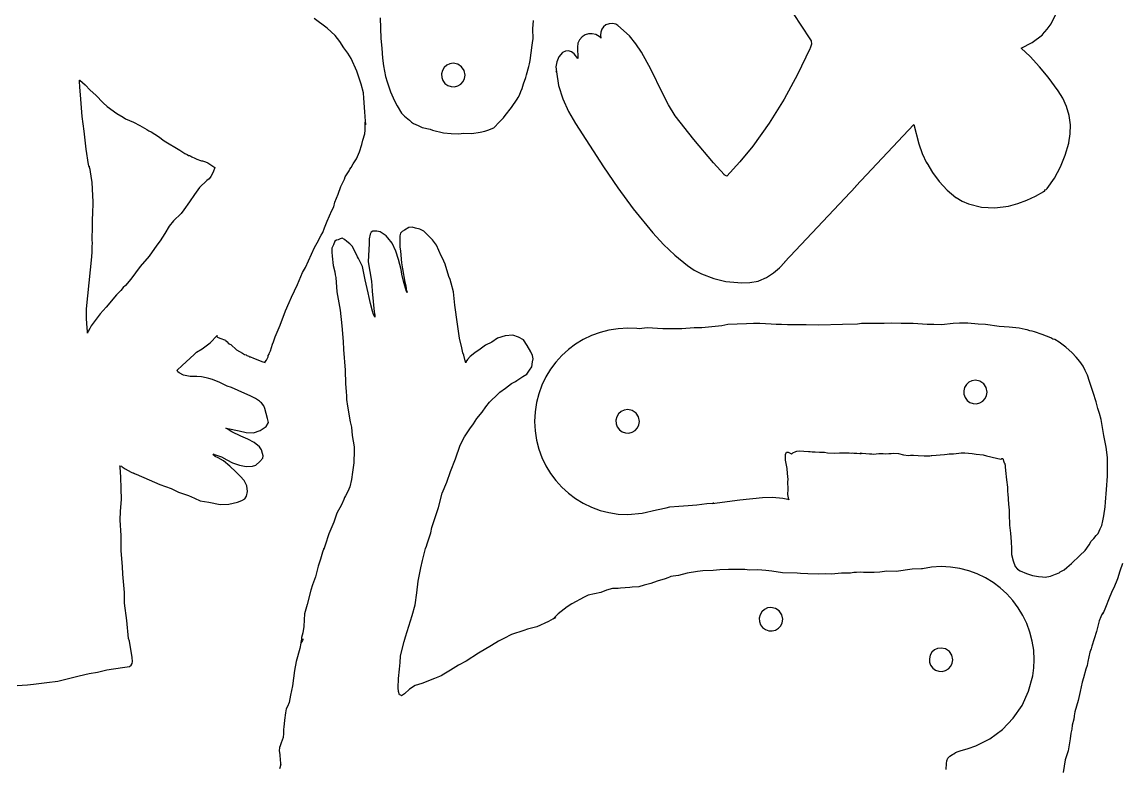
# Model space of a CAD drawing. Extents: x -104 to 747, y 152 to 800.
# Drawn here: x 135.1 to 368.5, y 500.7 to 658.7 of the extents above; entities that cross this region are included whole.
import ezdxf

# ---------------------------------------------------------------- set-up
doc = ezdxf.new("R2010")
doc.units = 0

msp = doc.modelspace()

# ---------------------------------------------------------------- linework, layer by layer
for p, q in [((297.93, 661.959), (300.382, 658.2685)), ((353.661625, 658.35025), (354.926, 660.824)), ((199.893, 657.378), (197.122, 659.45)), ((211.173, 659.579), (211.314, 655.183)), ((243.609, 657.254), (243.712, 659.012)), ((260.496469, 658.413312), (259.7765, 658.3455)), ((261.214, 658.258), (260.496469, 658.413312)), ((201.605, 655.825), (199.893, 657.378)), ((243.624, 655.125), (243.609, 657.254)), ((255.416219, 656.177766), (254.689, 655.955)), ((256.1875, 656.206375), (255.416219, 656.177766)), ((256.955031, 656.033047), (256.1875, 656.206375)), ((257.996375, 656.58375), (257.924297, 655.948438)), ((258.219766, 657.171437), (257.996375, 656.58375)), ((258.582, 657.677), (258.219766, 657.171437)), ((259.117281, 658.088687), (258.582, 657.677)), ((259.7765, 658.3455), (259.117281, 658.088687)), ((261.665, 657.994), (261.214, 658.258)), ((264.081, 655.808), (261.665, 657.994)), ((300.382, 658.2685), (302.738, 654.74)), ((351.858, 656.031), (352.842078, 657.154531)), ((352.842078, 657.154531), (353.661625, 658.35025)), ((202.55325, 654.55475), (201.605, 655.825)), ((203.419, 653.229), (202.55325, 654.55475)), ((211.314, 655.183), (211.52, 653.159)), ((243.046, 650.568), (243.431, 653.772)), ((243.431, 653.772), (243.547, 654.79)), ((243.547, 654.79), (243.624, 655.125)), ((253.168, 654.193953), (253.046, 653.364)), ((253.51875, 654.932125), (253.168, 654.193953)), ((254.043875, 655.533984), (253.51875, 654.932125)), ((254.689, 655.955), (254.043875, 655.533984)), ((257.671, 655.65), (256.955031, 656.033047)), ((257.993, 655.325), (257.671, 655.65)), ((257.924297, 655.948438), (258.016, 655.3)), ((257.974, 655.432), (257.993, 655.325)), ((258.004, 655.313), (257.974, 655.432)), ((258.016, 655.3), (258.004, 655.313)), ((264.122, 655.763), (264.081, 655.808)), ((265.473172, 654.081625), (264.122, 655.763)), ((266.654375, 652.32075), (265.473172, 654.081625)), ((302.788375, 654.007375), (302.502, 653.148)), ((302.738, 654.74), (302.788375, 654.007375)), ((347.298, 653.135), (349.640125, 654.3395)), ((349.640125, 654.3395), (351.821, 655.994)), ((351.821, 655.994), (351.858, 656.031)), ((204.243875, 652.112375), (203.419, 653.229)), ((204.99, 650.947), (204.243875, 652.112375)), ((211.52, 653.159), (211.61, 651.043)), ((249.917, 652.217), (249.097688, 651.318188)), ((250.522641, 652.525), (249.917, 652.217)), ((251.177125, 652.581), (250.522641, 652.525)), ((251.806297, 652.3925), (251.177125, 652.581)), ((252.336, 651.967), (251.806297, 652.3925)), ((253.16, 650.988), (252.336, 651.967)), ((253.046, 653.364), (253.16, 650.988)), ((268.643, 648.703), (266.654375, 652.32075)), ((302.443, 653.029), (299.827016, 647.599172)), ((302.502, 653.148), (302.443, 653.029)), ((349.222, 651.358), (347.298, 653.135)), ((206.17575, 648.264), (204.99, 650.947)), ((211.61, 651.043), (211.88, 649.377)), ((211.88, 649.377), (212.253, 647.156)), ((225.295, 649.52375), (224.756031, 649.037125)), ((225.950969, 649.83525), (225.295, 649.52375)), ((226.684, 649.945), (225.950969, 649.83525)), ((227.64075, 649.754875), (226.684, 649.945)), ((228.452, 649.213), (227.64075, 649.754875)), ((228.9935, 648.40175), (228.452, 649.213)), ((242.262, 647.503), (242.75, 649.296)), ((242.75, 649.296), (242.84, 649.816)), ((242.84, 649.816), (243.046, 650.568)), ((248.64475, 650.2795), (248.496688, 649.180062)), ((248.496688, 649.180062), (248.592, 648.099)), ((249.097688, 651.318188), (248.64475, 650.2795)), ((351.221125, 649.1845), (349.222, 651.358)), ((353.041, 646.972), (351.221125, 649.1845)), ((207.132, 645.491), (206.17575, 648.264)), ((212.253, 647.156), (212.651, 645.976)), ((224.374, 648.402), (224.194875, 647.682734)), ((224.194875, 647.682734), (224.23175, 646.957375)), ((224.23175, 646.957375), (224.47525, 646.273078)), ((224.756031, 649.037125), (224.374, 648.402)), ((229.184, 647.445), (228.9935, 648.40175)), ((229.07425, 646.711984), (229.184, 647.445)), ((241.581, 645.595), (242.12, 646.913)), ((242.12, 646.913), (242.262, 647.503)), ((248.593, 648.096), (248.571, 648.238)), ((248.571, 648.238), (248.599, 648.034)), ((248.592, 648.099), (249.057875, 645.212656)), ((248.599, 648.034), (248.593, 648.096)), ((268.647, 648.693), (268.643, 648.703)), ((271.12425, 643.583875), (268.647, 648.693)), ((299.827016, 647.599172), (296.944875, 642.317375)), ((355.1875, 644.103375), (353.041, 646.972)), ((147.25525, 646.25675), (147.309, 646.364)), ((147.278, 646.046), (147.25525, 646.25675)), ((147.336, 644.932), (147.278, 646.046)), ((147.309, 646.364), (147.31, 646.365)), ((147.31, 646.365), (148.465125, 645.4015)), ((147.571, 642.356), (147.336, 644.932)), ((148.465125, 645.4015), (149.573, 644.258)), ((207.613, 643.674), (207.132, 645.491)), ((212.651, 645.976), (213.371, 643.906)), ((224.47525, 646.273078), (224.916, 645.677)), ((224.916, 645.677), (225.511937, 645.236406)), ((225.511937, 645.236406), (226.196, 644.99325)), ((226.196, 644.99325), (226.921312, 644.956719)), ((226.921312, 644.956719), (227.641, 645.136)), ((227.641, 645.136), (228.276125, 645.517453)), ((228.276125, 645.517453), (228.76275, 646.056125)), ((228.76275, 646.056125), (229.07425, 646.711984)), ((241.041, 643.987), (241.298, 644.623)), ((241.298, 644.623), (241.581, 645.595)), ((249.057875, 645.212656), (249.922, 642.3955)), ((147.813, 638.625), (147.571, 642.356)), ((149.573, 644.258), (150.744, 643.177)), ((150.744, 643.177), (152.303, 641.537)), ((207.673, 642.543), (207.613, 643.674)), ((207.881, 639.617), (207.673, 642.543)), ((213.371, 643.906), (213.936, 642.599)), ((213.936, 642.599), (214.116, 642.101)), ((214.116, 642.101), (214.784, 640.922)), ((239.045375, 640.53175), (240.27, 642.321)), ((240.27, 642.321), (240.436, 642.68)), ((240.436, 642.68), (240.745, 643.154)), ((240.745, 643.154), (241.041, 643.987)), ((249.922, 642.3955), (251.137875, 639.689344)), ((272.410125, 641.132297), (271.12425, 643.583875)), ((296.944875, 642.317375), (293.773047, 637.220641)), ((356.150781, 642.512359), (355.1875, 644.103375)), ((356.968, 640.787), (356.150781, 642.512359)), ((152.303, 641.537), (153.154, 640.793)), ((153.154, 640.793), (155.212, 639.253)), ((214.784, 640.922), (215.671, 639.383)), ((237.673, 638.852), (239.045375, 640.53175)), ((273.819, 638.795), (272.410125, 641.132297)), ((356.972, 640.778), (356.968, 640.787)), ((357.547109, 638.855531), (356.972, 640.778)), ((148.245, 635.548), (147.813, 638.625)), ((155.212, 639.253), (156.54, 638.507)), ((156.54, 638.507), (157.043, 638.178)), ((157.043, 638.178), (158.716, 637.46)), ((158.716, 637.46), (160.082, 636.703)), ((208.02, 637.623), (207.881, 639.617)), ((207.945, 636.54), (207.983859, 637.445531)), ((207.983859, 637.445531), (208.009875, 637.20525)), ((208.022203, 636.903094), (208.02, 637.623)), ((215.671, 639.383), (216.2865, 638.722125)), ((216.2865, 638.722125), (216.995, 638.158)), ((216.995, 638.158), (217.368, 637.903)), ((217.368, 637.903), (217.812625, 637.46225)), ((217.812625, 637.46225), (218.255, 637.14)), ((235.322, 636.261), (236.491, 637.498)), ((236.491, 637.498), (237.326, 638.389)), ((237.326, 638.389), (237.673, 638.852)), ((251.137875, 639.689344), (252.659, 637.136)), ((277.769375, 633.733375), (273.819, 638.795)), ((357.793625, 636.89425), (357.547109, 638.855531)), ((148.685, 631.711), (148.245, 635.548)), ((160.082, 636.703), (161.584, 635.898)), ((161.584, 635.898), (162.012, 635.575)), ((162.012, 635.575), (162.48, 635.373)), ((162.48, 635.373), (164.056, 634.413)), ((207.895, 634.998), (207.963875, 635.769375)), ((207.963875, 635.769375), (207.945, 636.54)), ((208.009875, 637.20525), (208.022203, 636.903094)), ((218.255, 637.14), (219.231, 636.735)), ((219.231, 636.735), (220.079, 636.307)), ((220.079, 636.307), (221.763, 635.949)), ((221.763, 635.949), (222.29, 635.764)), ((222.29, 635.764), (224.591, 635.196)), ((224.591, 635.196), (226.19975, 635.03125)), ((227.816, 635), (228.947, 635.081)), ((228.947, 635.081), (230.592, 635.023)), ((230.592, 635.023), (232.391, 635.335)), ((232.391, 635.335), (233.368, 635.532)), ((233.368, 635.532), (233.998, 635.751)), ((233.998, 635.751), (235.322, 636.261)), ((252.659, 637.136), (258.57325, 627.991875)), ((293.773047, 637.220641), (290.288, 632.346)), ((312.179, 623.823), (324.499, 636.943)), ((324.499, 636.943), (325.570875, 632.822375)), ((357.743328, 634.935594), (357.793625, 636.89425)), ((164.056, 634.413), (165.279, 633.504)), ((165.279, 633.504), (168.612, 631.474)), ((207.264, 632.719), (207.435, 633.633)), ((207.435, 633.633), (207.895, 634.998)), ((226.19975, 635.03125), (227.816, 635)), ((281.95, 628.83), (277.769375, 633.733375)), ((325.570875, 632.822375), (326.317984, 630.802609)), ((356.6885, 630.451031), (357.425, 633.012)), ((357.425, 633.012), (357.428, 633.021)), ((357.428, 633.021), (357.743328, 634.935594)), ((149.175, 628.461), (148.685, 631.711)), ((168.612, 631.474), (169.661, 630.757)), ((169.661, 630.757), (170.161, 630.592)), ((170.161, 630.592), (170.446, 630.383)), ((206.094, 629.674), (206.75775, 631.16425)), ((206.75775, 631.16425), (207.264, 632.719)), ((290.285, 632.346), (287.52025, 629.002125)), ((290.288, 632.346), (290.285, 632.346)), ((326.317984, 630.802609), (327.236, 628.83)), ((355.6925, 627.954), (356.6885, 630.451031)), ((149.299688, 627.858031), (149.175, 628.461)), ((149.313938, 628.079344), (149.29575, 627.98725)), ((149.505, 627.365), (149.313938, 628.079344)), ((170.446, 630.383), (170.652, 630.344)), ((170.652, 630.344), (170.958, 630.253)), ((170.958, 630.253), (171.164, 630.083)), ((171.164, 630.083), (171.766, 629.834)), ((171.766, 629.834), (172.223, 629.565)), ((172.223, 629.565), (173.009, 629.307)), ((173.009, 629.307), (173.220375, 629.25225)), ((173.220375, 629.25225), (173.437, 629.265)), ((173.437, 629.265), (174.041, 628.999)), ((174.041, 628.999), (174.504, 628.831)), ((174.504, 628.831), (175.995, 627.825)), ((204.983, 627.842), (205.428, 628.627)), ((205.428, 628.627), (206.094, 629.674)), ((284.212, 626.316), (281.95, 628.83)), ((287.52025, 629.002125), (284.763, 626.001)), ((327.236, 628.83), (327.248, 628.807)), ((327.248, 628.807), (328.475422, 626.756437)), ((149.29575, 627.98725), (149.299688, 627.858031)), ((149.793, 625.49), (149.505, 627.365)), ((175.209, 625.888), (174.802875, 625.447125)), ((175.63875, 626.838125), (175.209, 625.888)), ((175.995, 627.825), (175.63875, 626.838125)), ((203.54, 625.339), (203.728, 625.843)), ((203.728, 625.843), (204.563, 627.142)), ((204.563, 627.142), (204.684, 627.472)), ((204.684, 627.472), (204.983, 627.842)), ((258.57325, 627.991875), (261.659, 623.475828)), ((284.235, 626.291), (284.212, 626.316)), ((284.763, 626.001), (284.235, 626.291)), ((328.475422, 626.756437), (329.912375, 624.818)), ((354.41225, 625.568719), (355.6925, 627.954)), ((149.952, 624.719), (149.793, 625.49)), ((150.043, 623.213), (149.952, 624.719)), ((172.783, 623.6), (171.678, 622.086875)), ((174.33, 625.061), (172.783, 623.6)), ((174.802875, 625.447125), (174.33, 625.061)), ((202.208, 622.14), (202.792, 623.803)), ((202.792, 623.803), (203.54, 625.339)), ((261.659, 623.475828), (264.882, 619.036)), ((297.079, 607.699), (312.176, 623.819)), ((312.176, 623.819), (312.179, 623.823)), ((329.912375, 624.818), (331.570391, 623.038562)), ((352.823, 623.343), (354.41225, 625.568719)), ((150.15075, 620.52775), (150.043, 623.213)), ((171.678, 622.086875), (170.666, 620.51)), ((201.501, 620.428), (202.208, 622.14)), ((331.570391, 623.038562), (333.461, 621.465)), ((333.461, 621.465), (333.529, 621.419)), ((333.529, 621.419), (334.792078, 620.690023)), ((348.509125, 620.87375), (350.375141, 621.725187)), ((350.375141, 621.725187), (352.167, 622.721)), ((352.141, 622.761), (352.286, 622.801)), ((352.167, 622.721), (352.141, 622.761)), ((352.286, 622.801), (352.292, 622.795)), ((352.292, 622.795), (352.517, 623.158)), ((352.517, 623.158), (352.593, 623.075)), ((352.593, 623.075), (352.803, 623.321)), ((352.803, 623.321), (352.823, 623.343)), ((150.101, 617.841), (150.15075, 620.52775)), ((169.44, 618.845), (168.888, 618.045)), ((170.666, 620.51), (169.44, 618.845)), ((200.891, 618.68), (201.297, 619.493)), ((201.297, 619.493), (201.501, 620.428)), ((264.882, 619.036), (269.082875, 613.912375)), ((334.792078, 620.690023), (336.11675, 620.108)), ((336.11675, 620.108), (338.8965, 619.37975)), ((338.8965, 619.37975), (341.7595, 619.224125)), ((341.7595, 619.224125), (344.597, 619.631)), ((344.597, 619.631), (346.579547, 620.173437)), ((346.579547, 620.173437), (348.509125, 620.87375)), ((150.021, 617.071), (150.101, 617.841)), ((150.044, 615.258), (150.021, 617.071)), ((167.244, 616.488), (166.327, 615.392)), ((168.888, 618.045), (167.244, 616.488)), ((199.312, 615.003), (199.908, 616.436)), ((199.908, 616.436), (200.891, 618.68)), ((149.976, 612.477), (150.044, 615.258)), ((166.327, 615.392), (165.36975, 613.81325)), ((198.967, 614.016), (199.312, 615.003)), ((209.254141, 614.068172), (209, 613.67)), ((209.584875, 614.279875), (209.254141, 614.068172)), ((210.442, 614.322), (209.584875, 614.279875)), ((211.161, 614.175), (210.442, 614.322)), ((212.444, 613.318), (211.161, 614.175)), ((215.8405, 614.2415), (215.441, 613.856)), ((216.312, 614.516), (215.8405, 614.2415)), ((217.238, 615.109), (216.312, 614.516)), ((217.935, 615.13), (217.238, 615.109)), ((217.935, 615.128), (217.935, 615.13)), ((218.632, 614.96), (217.935, 615.128)), ((219.545125, 614.697875), (218.632, 614.96)), ((220.399, 614.285), (219.545125, 614.697875)), ((221.349, 613.376), (220.399, 614.285)), ((149.933, 611.019), (150.019, 611.74)), ((150.019, 611.74), (149.976, 612.477)), ((164.441, 612.218), (163.737, 611.315)), ((165.36975, 613.81325), (164.441, 612.218)), ((197.4695, 611.358375), (197.773, 611.842)), ((197.773, 611.842), (198.618, 613.474)), ((198.618, 613.474), (198.967, 614.016)), ((201.546, 612.167), (201.205, 611.401)), ((201.8455, 612.388), (201.546, 612.167)), ((202.205, 612.474), (201.8455, 612.388)), ((202.628, 612.678625), (202.205, 612.474)), ((203.054, 612.833), (202.628, 612.678625)), ((203.601, 612.542625), (203.054, 612.833)), ((204.055, 612.079), (203.601, 612.542625)), ((204.705625, 611.630375), (204.055, 612.079)), ((208.821375, 612.656), (208.798, 611.63)), ((209, 613.67), (208.821375, 612.656)), ((212.746, 612.92), (212.444, 613.318)), ((213.681, 611.744), (212.746, 612.92)), ((214.5025, 610.083625), (213.681, 611.744)), ((215.3265, 613.33475), (215.326, 612.785)), ((215.326, 612.785), (215.347, 611.003)), ((215.441, 613.856), (215.3265, 613.33475)), ((222.26, 612.461), (221.349, 613.376)), ((222.689, 611.878), (222.26, 612.461)), ((223.146, 611.304), (222.689, 611.878)), ((269.082875, 613.912375), (271.355953, 611.502578)), ((149.909, 608.87), (149.95025, 609.917875)), ((149.95025, 609.917875), (149.933, 611.019)), ((163.737, 611.315), (162.062, 609.028)), ((195.264, 606.606), (197.196, 610.808)), ((197.196, 610.808), (197.4695, 611.358375)), ((200.871, 610.681), (200.849625, 609.841875)), ((200.849625, 609.841875), (200.973, 609.002)), ((201.205, 611.401), (200.871, 610.681)), ((205.249, 611.061), (204.705625, 611.630375)), ((206.358, 608.839), (205.249, 611.061)), ((208.798, 611.63), (208.653, 609.123)), ((215.054, 608.298), (214.5025, 610.083625)), ((215.347, 611.003), (215.456, 610.037)), ((215.456, 610.037), (215.658, 607.583)), ((224.137, 609.076), (223.146, 611.304)), ((271.355953, 611.502578), (273.745, 609.214)), ((148.763, 597.841), (149.909, 608.87)), ((162.062, 609.028), (160.193, 606.83)), ((200.973, 609.002), (201.16, 607.041)), ((206.569, 608.525), (206.358, 608.839)), ((207.376, 606.783), (206.569, 608.525)), ((208.653, 609.123), (208.58, 607.824)), ((208.58, 607.824), (208.919, 605.766875)), ((215.635, 606.193), (215.054, 608.298)), ((215.658, 607.583), (215.887, 606.306)), ((224.388, 608.603), (224.137, 609.076)), ((224.937, 607.289), (224.388, 608.603)), ((225.704, 604.71), (224.937, 607.289)), ((273.745, 609.214), (276.41075, 607.02575)), ((295.974109, 606.540703), (297.107, 607.729)), ((297.107, 607.729), (297.079, 607.699)), ((160.193, 606.83), (158.206, 604.139)), ((193.563, 603.012), (194.658, 605.518)), ((194.658, 605.518), (195.264, 606.606)), ((201.16, 607.041), (201.488, 605.644)), ((201.488, 605.644), (201.578, 605.056)), ((201.578, 605.056), (201.719, 604.46)), ((207.966, 603.986), (207.376, 606.783)), ((208.919, 605.766875), (209.303, 603.718)), ((215.723, 605.173), (215.635, 606.193)), ((216.088875, 603.67875), (215.723, 605.173)), ((215.887, 606.306), (216.419, 603.471)), ((276.41075, 607.02575), (277.870656, 606.055281)), ((277.870656, 606.055281), (279.429, 605.217)), ((279.429, 605.217), (282.002875, 604.222375)), ((293.250078, 604.475359), (294.695625, 605.433875)), ((294.695625, 605.433875), (295.974109, 606.540703)), ((157.029, 602.793), (156.52, 602.345)), ((158.206, 604.139), (157.029, 602.793)), ((192.278, 600.281), (193.563, 603.012)), ((201.719, 604.46), (201.956, 601.403)), ((208.569, 601.187), (207.966, 603.986)), ((209.303, 603.718), (209.362, 602.679)), ((209.362, 602.679), (209.476, 601.584)), ((216.547, 602.21), (216.088875, 603.67875)), ((216.419, 603.471), (216.586, 602.708)), ((216.586, 602.708), (216.746, 601.57)), ((225.988, 604.033), (225.704, 604.71)), ((226.215, 603.237), (225.988, 604.033)), ((226.704, 601.452), (226.215, 603.237)), ((282.002875, 604.222375), (284.603, 603.65)), ((284.603, 603.65), (287.995375, 603.33125)), ((287.995375, 603.33125), (289.710078, 603.4025)), ((289.710078, 603.4025), (291.417, 603.674)), ((291.417, 603.674), (291.616, 603.732)), ((291.616, 603.732), (293.250078, 604.475359)), ((155.115, 600.787), (152.915, 598.183)), ((156.043, 601.67), (155.115, 600.787)), ((156.52, 602.345), (156.043, 601.67)), ((191.843, 599.15), (192.278, 600.281)), ((201.956, 601.403), (202.655, 597.559)), ((208.834, 600.221), (208.569, 601.187)), ((209.065, 598.956), (208.834, 600.221)), ((209.476, 601.584), (209.905, 597.174)), ((216.735, 601.502), (216.547, 602.21)), ((216.799, 601.328), (216.735, 601.502)), ((216.746, 601.57), (216.850125, 601.350375)), ((216.874672, 601.269766), (216.799, 601.328)), ((216.850125, 601.350375), (216.874672, 601.269766)), ((226.995, 598.584), (226.704, 601.452)), ((148.736875, 595.7755), (148.763, 597.841)), ((152.915, 598.183), (151.673, 596.779)), ((191.031, 597.408), (191.843, 599.15)), ((209.548, 597.3), (209.065, 598.956)), ((227.59, 594.569), (226.995, 598.584)), ((148.893, 593.716), (148.736875, 595.7755)), ((151.673, 596.779), (150.202, 594.75)), ((189.882, 594.349), (191.031, 597.408)), ((202.655, 597.559), (202.996, 594.169)), ((209.759, 596.637375), (209.548, 597.3)), ((210.042, 596.052), (209.759, 596.637375)), ((209.905, 597.174), (209.983594, 596.606906)), ((209.978, 596.6595), (209.960406, 596.751844)), ((209.960406, 596.751844), (210.003, 596.304)), ((209.983594, 596.606906), (209.978, 596.6595)), ((210.003, 596.304), (210.042, 596.052)), ((148.942, 593.079), (148.893, 593.716)), ((148.974, 592.71), (148.942, 593.079)), ((149.488, 593.648), (149.084, 592.967)), ((149.748, 594.177), (149.488, 593.648)), ((150.202, 594.75), (149.748, 594.177)), ((188.854, 591.885), (189.882, 594.349)), ((202.996, 594.169), (203.301, 590.878)), ((227.967, 591.572), (227.59, 594.569)), ((259.745068, 593.290178), (257.84966, 592.802813)), ((261.708829, 593.589887), (259.745068, 593.290178)), ((263.731, 593.692), (261.708829, 593.589887)), ((265.699, 593.63), (263.731, 593.692)), ((266.149, 593.595), (265.699, 593.63)), ((267.865, 593.759), (266.149, 593.595)), ((271.198, 593.53), (267.865, 593.759)), ((271.879, 593.553), (271.198, 593.53)), ((275.226, 593.579), (271.879, 593.553)), ((277.855, 593.754), (275.226, 593.579)), ((279.467, 593.747), (277.855, 593.754)), ((281.642, 594.015), (279.467, 593.747)), ((283.712, 594.195), (281.642, 594.015)), ((284.977, 594.465), (283.712, 594.195)), ((286.957875, 594.56175), (284.977, 594.465)), ((288.941, 594.606), (286.957875, 594.56175)), ((290.455, 594.72), (288.941, 594.606)), ((291.031, 594.666), (290.455, 594.72)), ((291.804, 594.697), (291.031, 594.666)), ((294.219, 594.588), (291.804, 594.697)), ((295.267, 594.471), (294.219, 594.588)), ((296.439, 594.475), (295.267, 594.471)), ((297.667, 594.423), (296.439, 594.475)), ((300.23, 594.432), (297.667, 594.423)), ((300.925, 594.382), (300.23, 594.432)), ((301.656, 594.396), (300.925, 594.382)), ((304.325, 594.33), (301.656, 594.396)), ((309.397, 594.485), (304.325, 594.33)), ((312.53, 594.557), (309.397, 594.485)), ((313.367, 594.671), (312.53, 594.557)), ((314.696, 594.686), (313.367, 594.671)), ((318.188, 594.725), (314.696, 594.686)), ((319.691, 594.771), (318.188, 594.725)), ((319.692, 594.771), (319.691, 594.771)), ((321.816, 594.708), (319.692, 594.771)), ((324.373, 594.671), (321.816, 594.708)), ((327.345, 594.463), (324.373, 594.671)), ((328.769, 594.498), (327.345, 594.463)), ((330.373, 594.446), (328.769, 594.498)), ((332.862, 594.724), (330.373, 594.446)), ((334.221, 594.757), (332.862, 594.724)), ((335.986, 594.738), (334.221, 594.757)), ((338.217, 594.529), (335.986, 594.738)), ((339.728, 594.457), (338.217, 594.529)), ((342.623, 594.086), (339.728, 594.457)), ((344.7565, 593.9355), (342.623, 594.086)), ((346.881, 593.701), (344.7565, 593.9355)), ((348.16, 593.395), (346.881, 593.701)), ((348.578, 593.319), (348.16, 593.395)), ((349.157, 593.111), (348.578, 593.319)), ((349.65325, 593.044375), (349.157, 593.111)), ((350.145, 592.944), (349.65325, 593.044375)), ((148.942, 592.649), (148.971, 592.704)), ((148.972, 592.703), (148.942, 592.649)), ((148.971, 592.707), (148.974, 592.71)), ((148.971, 592.704), (148.971, 592.707)), ((148.974, 592.708), (148.972, 592.705)), ((148.972, 592.705), (148.972, 592.703)), ((149.084, 592.967), (148.974, 592.71)), ((148.974, 592.71), (148.974, 592.708)), ((175.031375, 590.628), (176.514, 592.148)), ((176.514, 592.148), (176.466652, 591.953918)), ((176.466652, 591.953918), (176.565156, 591.801344)), ((176.565156, 591.801344), (177.0635, 591.57975)), ((177.0635, 591.57975), (178.312, 591.184)), ((178.312, 591.184), (178.39, 591.012)), ((178.39, 591.012), (178.734, 590.778)), ((178.734, 590.778), (178.7835, 590.700875)), ((188.243, 590.285), (188.505, 590.799)), ((188.505, 590.799), (188.854, 591.885)), ((203.301, 590.878), (203.35, 589.196)), ((228.463, 589.504), (227.967, 591.572)), ((234.837, 590.755), (233.524, 590.094)), ((236.074, 591.591), (234.837, 590.755)), ((237.676875, 592.0745), (236.074, 591.591)), ((239.357, 592.201), (237.676875, 592.0745)), ((240.52725, 591.828), (239.357, 592.201)), ((241.567, 591.2), (240.52725, 591.828)), ((242.362, 590.046), (241.567, 591.2)), ((254.30367, 591.304885), (252.672971, 590.314205)), ((256.032547, 592.137734), (254.30367, 591.304885)), ((257.84966, 592.802813), (256.032547, 592.137734)), ((351.806, 592.334), (350.145, 592.944)), ((353.598, 591.655), (351.806, 592.334)), ((354.014, 591.402), (353.598, 591.655)), ((354.462, 591.274), (354.014, 591.402)), ((355.382, 590.755), (354.462, 591.274)), ((356.81, 589.67175), (355.382, 590.755)), ((171.661, 588.131), (172.114, 588.588)), ((172.114, 588.588), (173.35, 589.348)), ((173.35, 589.348), (175.031375, 590.628)), ((178.7835, 590.700875), (178.809, 590.623)), ((178.809, 590.623), (179.033, 590.455)), ((179.033, 590.455), (179.025, 590.388)), ((179.025, 590.388), (179.415, 590.209)), ((179.415, 590.209), (180.643, 589.119)), ((180.643, 589.119), (181.913, 588.398)), ((181.913, 588.398), (182.339, 588.092)), ((187.586, 588.349), (187.825, 588.892)), ((187.825, 588.892), (188.243, 590.285)), ((203.35, 589.196), (203.709, 584.762)), ((228.681, 588.487), (228.463, 589.504)), ((228.903, 587.995), (228.681, 588.487)), ((231.26925, 588.497125), (230.245, 587.68)), ((232.361, 589.222), (231.26925, 588.497125)), ((233.524, 590.094), (232.361, 589.222)), ((243.168375, 588.682125), (242.362, 590.046)), ((243.491359, 587.900484), (243.168375, 588.682125)), ((251.150392, 589.175638), (249.745875, 587.899125)), ((252.672971, 590.314205), (251.150392, 589.175638)), ((358.133, 588.464), (356.81, 589.67175)), ((358.977, 587.535), (358.133, 588.464)), ((169.12, 585.746), (171.661, 588.131)), ((182.339, 588.092), (182.678, 588.022)), ((182.678, 588.022), (182.79, 587.872)), ((182.79, 587.872), (183.246, 587.751)), ((183.246, 587.751), (183.374, 587.62)), ((183.374, 587.62), (183.579, 587.598)), ((183.579, 587.598), (184.221, 587.321)), ((184.221, 587.321), (186.21, 586.564)), ((186.21, 586.564), (186.687, 586.429)), ((186.687, 586.429), (186.692, 586.53)), ((186.692, 586.53), (187.004, 586.934)), ((187.004, 586.934), (187.32, 587.587)), ((187.32, 587.587), (187.374, 587.875)), ((187.374, 587.875), (187.569, 588.198)), ((187.569, 588.198), (187.586, 588.349)), ((229.218, 586.764), (228.903, 587.995)), ((229.333, 586.336), (229.218, 586.764)), ((229.365, 586.541), (229.333, 586.336)), ((229.707, 587.062), (229.365, 586.541)), ((230.245, 587.68), (229.707, 587.062)), ((243.354, 585.512), (243.531, 586.549)), ((243.644, 587.175), (243.491359, 587.900484)), ((243.531, 586.549), (243.644, 587.175)), ((248.469362, 586.494608), (247.330795, 584.972029)), ((249.745875, 587.899125), (248.469362, 586.494608)), ((359.78, 586.630125), (358.977, 587.535)), ((360.49, 585.648), (359.78, 586.630125)), ((168.017, 584.805), (169.12, 585.746)), ((168.175, 584.45175), (168.017, 584.805)), ((168.465, 584.205), (168.175, 584.45175)), ((169.337, 583.711), (168.465, 584.205)), ((170.76225, 583.428125), (169.337, 583.711)), ((203.709, 584.762), (203.783, 581.905)), ((241.469, 583.442), (242.289, 583.946)), ((242.289, 583.946), (242.903, 584.786)), ((242.903, 584.786), (243.354, 585.512)), ((247.330795, 584.972029), (246.340115, 583.34133)), ((360.941, 584.711), (360.49, 585.648)), ((361.408, 583.701), (360.941, 584.711)), ((361.824, 582.372), (361.408, 583.701)), ((172.216, 583.437), (170.76225, 583.428125)), ((173.21475, 583.380375), (172.216, 583.437)), ((174.179, 583.155), (173.21475, 583.380375)), ((174.758375, 583.054125), (174.179, 583.155)), ((175.505, 582.837), (174.758375, 583.054125)), ((177.099375, 582.159625), (175.505, 582.837)), ((178.651, 581.393), (177.099375, 582.159625)), ((179.59, 581.089), (178.651, 581.393)), ((203.783, 581.905), (203.932, 580.279)), ((237.792, 580.973), (239.034, 581.926)), ((239.034, 581.926), (239.869, 582.358)), ((239.869, 582.358), (240.182, 582.613)), ((240.182, 582.613), (241.469, 583.442)), ((245.507266, 581.612453), (244.842187, 579.79534)), ((246.340115, 583.34133), (245.507266, 581.612453)), ((335.673031, 581.741125), (335.291, 581.106)), ((336.212, 582.22775), (335.673031, 581.741125)), ((336.867969, 582.53925), (336.212, 582.22775)), ((337.601, 582.649), (336.867969, 582.53925)), ((338.55775, 582.458875), (337.601, 582.649)), ((339.369, 581.917), (338.55775, 582.458875)), ((339.9105, 581.10575), (339.369, 581.917)), ((362.592, 580.051), (361.824, 582.372)), ((181.016, 580.439), (179.59, 581.089)), ((183.685, 579.262), (181.016, 580.439)), ((184.659375, 578.799), (183.685, 579.262)), ((203.932, 580.279), (203.996, 579.273)), ((203.996, 579.273), (204.006, 578.592)), ((234.386, 577.994), (236.224, 579.767)), ((236.224, 579.767), (236.568, 580.135)), ((236.568, 580.135), (237.792, 580.973)), ((244.842187, 579.79534), (244.354822, 577.899932)), ((335.291, 581.106), (335.111875, 580.386734)), ((335.111875, 580.386734), (335.14875, 579.661375)), ((335.14875, 579.661375), (335.39225, 578.977078)), ((339.679625, 578.76), (339.991234, 579.415969)), ((340.101, 580.149), (339.9105, 581.10575)), ((339.991234, 579.415969), (340.101, 580.149)), ((363.262, 578.096), (362.592, 580.051)), ((185.546, 578.24), (184.659375, 578.799)), ((185.704, 578.013), (185.546, 578.24)), ((185.906, 577.875), (185.704, 578.013)), ((186.416, 577.217), (185.906, 577.875)), ((186.625, 576.618), (186.416, 577.217)), ((204.006, 578.592), (204.181, 577.137)), ((204.181, 577.137), (204.747, 573.853)), ((232.849, 575.905), (233.59125, 576.9705)), ((233.59125, 576.9705), (234.386, 577.994)), ((244.354822, 577.899932), (244.055113, 575.936171)), ((335.39225, 578.977078), (335.833, 578.381)), ((335.833, 578.381), (336.428922, 577.94025)), ((336.428922, 577.94025), (337.112875, 577.69675)), ((337.112875, 577.69675), (337.837891, 577.659875)), ((337.837891, 577.659875), (338.557, 577.839)), ((338.557, 577.839), (339.192703, 578.221031)), ((339.192703, 578.221031), (339.679625, 578.76)), ((363.63, 576.622), (363.262, 578.096)), ((187.217, 574.519), (186.625, 576.618)), ((187.402, 573.686), (187.217, 574.519)), ((230.96, 573.391), (231.697, 574.528)), ((231.697, 574.528), (232.849, 575.905)), ((244.055113, 575.936171), (243.953, 573.914)), ((261.422, 574.871), (261.242719, 574.151891)), ((261.803453, 575.506125), (261.422, 574.871)), ((262.342125, 575.99275), (261.803453, 575.506125)), ((262.997984, 576.30425), (262.342125, 575.99275)), ((263.731, 576.414), (262.997984, 576.30425)), ((264.68775, 576.223875), (263.731, 576.414)), ((265.499, 575.682), (264.68775, 576.223875)), ((266.040875, 574.87075), (265.499, 575.682)), ((266.231, 573.914), (266.040875, 574.87075)), ((363.991, 575.605), (363.63, 576.622)), ((364.311, 574.326), (363.991, 575.605)), ((178.633, 572.347), (178.393, 572.497)), ((178.393, 572.497), (178.521, 572.497)), ((178.521, 572.497), (178.786, 572.433)), ((179.615, 571.719), (178.633, 572.347)), ((178.786, 572.433), (181.165, 571.926)), ((185.67075, 571.976), (186.952, 572.8)), ((186.952, 572.8), (187.402, 573.686)), ((204.747, 573.853), (205.031, 572.672)), ((205.031, 572.672), (205.187, 570.927)), ((229.092375, 570.6555), (230.195, 572.328)), ((230.195, 572.328), (230.96, 573.391)), ((243.953, 573.914), (244.055113, 571.891829)), ((261.242719, 574.151891), (261.27925, 573.426875)), ((261.27925, 573.426875), (261.522406, 572.742922)), ((261.522406, 572.742922), (261.963, 572.147)), ((261.963, 572.147), (262.559078, 571.70625)), ((265.323125, 571.986875), (265.80975, 572.5255)), ((265.80975, 572.5255), (266.12125, 573.181125)), ((266.12125, 573.181125), (266.231, 573.914)), ((364.883, 570.912), (364.311, 574.326)), ((181.561, 570.742), (179.615, 571.719)), ((181.165, 571.926), (182.685375, 571.58325)), ((183.011109, 570.1415), (181.561, 570.742)), ((182.685375, 571.58325), (184.232, 571.479)), ((184.386125, 569.463), (183.011109, 570.1415)), ((184.232, 571.479), (185.67075, 571.976)), ((205.187, 570.927), (205.443, 569.74)), ((205.443, 569.74), (205.603, 568.509)), ((228.172, 568.875), (229.092375, 570.6555)), ((244.055113, 571.891829), (244.354822, 569.92807)), ((244.354822, 569.92807), (244.842187, 568.032667)), ((262.559078, 571.70625), (263.243375, 571.46275)), ((263.243375, 571.46275), (263.968734, 571.425875)), ((263.968734, 571.425875), (264.688, 571.605)), ((264.688, 571.605), (265.323125, 571.986875)), ((365.394, 568.444), (364.883, 570.912)), ((185.502578, 568.51), (184.386125, 569.463)), ((185.90651, 567.869156), (185.502578, 568.51)), ((186.177, 567.086), (185.90651, 567.869156)), ((205.594, 567.703), (205.536, 565.089)), ((205.603, 568.509), (205.594, 567.703)), ((227.165, 565.93), (228.172, 568.875)), ((244.842187, 568.032667), (245.507266, 566.215563)), ((297.259828, 566.911094), (297.449375, 567.3695)), ((297.449375, 567.3695), (297.799234, 567.356906)), ((297.799234, 567.356906), (298.257, 567.196)), ((298.838, 567.245), (299.481, 567.531)), ((299.481, 567.531), (299.68, 567.559)), ((299.68, 567.559), (300.13, 567.687)), ((300.13, 567.687), (302.17, 567.508)), ((302.17, 567.508), (302.484, 567.517)), ((302.484, 567.517), (302.916, 567.45)), ((302.916, 567.45), (303.557, 567.477)), ((303.557, 567.477), (304.453, 567.385)), ((304.453, 567.385), (305.543, 567.365)), ((305.543, 567.365), (306.174, 567.244)), ((365.635, 566.24), (365.394, 568.444)), ((176.101922, 566.469437), (175.598, 566.888)), ((175.598, 566.888), (175.898875, 566.849797)), ((175.70475, 566.946875), (175.6475, 566.974766)), ((175.6475, 566.974766), (176.359, 566.729)), ((175.898875, 566.849797), (175.70475, 566.946875)), ((176.702875, 566.1495), (176.101922, 566.469437)), ((176.359, 566.729), (177.417, 566.359)), ((177.897, 565.516), (176.702875, 566.1495)), ((177.417, 566.359), (178.566, 565.721)), ((179.2385, 564.381375), (177.897, 565.516)), ((178.566, 565.721), (179.800984, 565.116328)), ((179.800984, 565.116328), (181.233125, 564.613375)), ((184.761, 564.652), (185.559, 565.402)), ((185.559, 565.402), (186.235, 566.104)), ((186.275375, 566.593125), (186.177, 567.086)), ((186.235, 566.104), (186.275375, 566.593125)), ((205.536, 565.089), (205.243, 563.121)), ((226.108, 563.25), (227.165, 565.93)), ((245.507266, 566.215563), (246.340115, 564.4867)), ((297.283, 565.659), (297.259828, 566.911094)), ((297.62, 563.934), (297.283, 565.659)), ((298.257, 567.196), (298.397125, 567.112625)), ((298.397125, 567.112625), (298.472, 567.069)), ((298.472, 567.069), (298.525, 566.99)), ((298.525, 566.99), (298.838, 567.245)), ((306.174, 567.244), (307.707, 567.144)), ((307.707, 567.144), (308.735, 567.229)), ((308.735, 567.229), (309.839, 567.22)), ((309.839, 567.22), (310.754, 567.253)), ((310.754, 567.253), (311.212, 567.181)), ((311.212, 567.181), (311.504, 567.217)), ((311.504, 567.217), (311.759, 567.189)), ((311.759, 567.189), (312.425, 567.202)), ((312.425, 567.202), (313.037, 567.129)), ((313.037, 567.129), (313.345062, 567.122437)), ((313.223187, 567.158813), (313.538, 567.168)), ((313.283, 567.138), (313.223187, 567.158813)), ((313.345062, 567.122437), (313.283, 567.138)), ((313.538, 567.168), (315.114, 567.015)), ((315.114, 567.015), (315.594, 567.011)), ((315.594, 567.011), (315.938, 566.957)), ((315.938, 566.957), (317.09, 567.093)), ((317.09, 567.093), (317.402, 567.09)), ((317.402, 567.09), (317.992, 567.115)), ((317.992, 567.115), (318.49, 567.061)), ((318.49, 567.061), (319.201, 567.113)), ((319.201, 567.113), (319.67, 567.122)), ((319.67, 567.122), (320.106, 567.159)), ((320.106, 567.159), (321.237, 567.076)), ((321.237, 567.076), (322.346, 566.844)), ((322.346, 566.844), (323.39, 566.704)), ((323.39, 566.704), (323.788, 566.747)), ((323.788, 566.747), (324.426, 566.753)), ((324.426, 566.753), (325.472, 566.706)), ((325.472, 566.706), (326.710875, 566.606625)), ((326.710875, 566.606625), (327.949, 566.577)), ((327.949, 566.577), (328.181, 566.645)), ((328.181, 566.645), (328.353, 566.667)), ((328.353, 566.667), (331.064, 566.863)), ((331.064, 566.863), (331.633, 566.926)), ((331.633, 566.926), (332.021, 566.994)), ((332.021, 566.994), (332.949, 567.024)), ((332.949, 567.024), (334.086, 567.139)), ((334.086, 567.139), (334.554, 567.218)), ((334.554, 567.218), (335.319, 567.203)), ((335.319, 567.203), (336.931, 567.115)), ((336.931, 567.115), (337.738, 566.953)), ((337.738, 566.953), (339.26, 566.786)), ((339.26, 566.786), (339.939, 566.633)), ((339.939, 566.633), (342.097, 566.131)), ((342.097, 566.131), (343.026, 565.915)), ((343.026, 565.915), (343.204, 566.0125)), ((343.204, 566.0125), (343.406, 566.02)), ((343.406, 566.02), (343.667, 565.358)), ((343.667, 565.358), (343.719, 565.105)), ((343.719, 565.105), (343.784625, 565.079)), ((343.784625, 565.079), (343.839, 564.957)), ((365.638, 563.266), (365.635, 566.24)), ((155.903, 564.206), (155.866, 564.481)), ((155.866, 564.481), (156.203, 564.428)), ((156.061, 562.065), (155.903, 564.206)), ((156.203, 564.428), (156.353, 564.266)), ((156.353, 564.266), (156.975, 563.87)), ((156.975, 563.87), (158.247, 563.133)), ((158.247, 563.133), (158.867891, 562.864844)), ((158.822875, 562.889), (158.764922, 562.931906)), ((158.764922, 562.931906), (159.347, 562.72)), ((158.867891, 562.864844), (158.822875, 562.889)), ((159.347, 562.72), (162.095, 561.503)), ((180.52, 563.177), (179.2385, 564.381375)), ((181.416734, 562.312594), (180.52, 563.177)), ((181.233125, 564.613375), (182.704453, 564.340484)), ((182.704453, 564.340484), (184.057, 564.426)), ((184.057, 564.426), (184.761, 564.652)), ((205.243, 563.121), (205.03025, 561.5555)), ((225.312, 560.987), (226.108, 563.25)), ((246.340115, 564.4867), (247.330795, 562.856023)), ((247.330795, 562.856023), (248.469362, 561.333476)), ((297.707, 562.845), (297.62, 563.934)), ((297.789, 561.606), (297.707, 562.845)), ((343.839, 564.957), (343.832, 564.829)), ((343.832, 564.829), (343.912, 564.594)), ((343.912, 564.594), (343.895, 564.234)), ((343.895, 564.234), (344.008, 563.455)), ((344.008, 563.455), (344.201, 561.529)), ((365.648, 562.257), (365.638, 563.266)), ((156.091, 559.643), (156.061, 562.065)), ((162.095, 561.503), (164.35, 560.55)), ((164.35, 560.55), (166.72, 559.696)), ((182.233125, 561.3385), (181.416734, 562.312594)), ((182.795453, 560.242156), (182.233125, 561.3385)), ((205.03025, 561.5555), (204.717, 560.008)), ((224.347, 558.644), (225.312, 560.987)), ((248.469362, 561.333476), (249.745875, 559.929)), ((297.764, 561.081), (297.789, 561.606)), ((297.846, 559.495), (297.764, 561.081)), ((344.201, 561.529), (344.413, 559.973)), ((365.448, 559.479), (365.648, 562.257)), ((156.163, 557.326), (156.091, 559.643)), ((166.72, 559.696), (168.297, 558.867)), ((168.297, 558.867), (170.448, 558.148)), ((170.448, 558.148), (171.671625, 557.6005)), ((182.39325, 557.48325), (182.7475, 558.061125)), ((182.7475, 558.061125), (182.93, 559.011)), ((182.93, 559.011), (182.795453, 560.242156)), ((203.787, 558.139), (203.559, 557.765)), ((204.31275, 559.04575), (203.787, 558.139)), ((204.717, 560.008), (204.31275, 559.04575)), ((223.516, 555.66), (224.347, 558.644)), ((249.745875, 559.929), (251.150392, 558.65254)), ((251.150392, 558.65254), (252.672971, 557.514039)), ((297.770375, 558.39725), (297.846, 559.495)), ((297.937, 557.307), (297.770375, 558.39725)), ((344.413, 559.973), (344.4445, 559.37975)), ((344.4445, 559.37975), (344.446, 558.938)), ((344.446, 558.938), (344.508, 558.507)), ((344.508, 558.507), (344.607, 556.313)), ((365.215, 556.741), (365.448, 559.479)), ((156.002, 554.829), (156.163, 557.326)), ((171.671625, 557.6005), (172.902, 557.074)), ((172.902, 557.074), (174.743, 556.743)), ((174.743, 556.743), (177.135, 556.271)), ((177.135, 556.271), (179.003, 556.354)), ((179.003, 556.354), (180.826, 556.782)), ((180.826, 556.782), (181.781375, 557.112)), ((181.781375, 557.112), (182.39325, 557.48325)), ((202.925, 556.202), (201.931, 554.426)), ((203.43, 557.352), (202.925, 556.202)), ((203.559, 557.765), (203.43, 557.352)), ((252.672971, 557.514039), (254.30367, 556.52344)), ((254.30367, 556.52344), (256.032547, 555.690687)), ((256.032547, 555.690687), (257.84966, 555.025724)), ((271.938, 555.568), (272.705, 555.763)), ((272.705, 555.763), (274.625375, 555.94125)), ((274.625375, 555.94125), (276.554, 556.022)), ((276.554, 556.022), (277.471, 556.127)), ((277.471, 556.127), (278.397, 556.164)), ((278.397, 556.164), (280.558, 556.455)), ((280.558, 556.455), (281.952703, 556.540125)), ((281.744734, 556.50225), (282.735, 556.611)), ((281.916125, 556.51725), (281.744734, 556.50225)), ((282.032295, 556.534945), (281.916125, 556.51725)), ((281.952703, 556.540125), (282.032295, 556.534945)), ((282.735, 556.611), (287.535875, 557.264625)), ((287.535875, 557.264625), (292.354, 557.772)), ((292.354, 557.772), (294.516875, 557.79175)), ((294.516875, 557.79175), (296.667, 557.594)), ((296.667, 557.594), (297.737, 557.377)), ((297.737, 557.377), (297.937, 557.307)), ((297.937, 557.307), (297.954, 557.243)), ((297.937, 557.306), (297.937, 557.307)), ((297.963, 557.292), (297.937, 557.306)), ((297.954, 557.243), (297.963, 557.292)), ((344.607, 556.313), (344.746, 555.039)), ((364.862, 553.834), (365.153, 555.767)), ((365.153, 555.767), (365.215, 556.741)), ((155.885, 552.965), (156.002, 554.829)), ((201.931, 554.426), (201.284, 552.537)), ((222.147, 551.402), (223.516, 555.66)), ((257.84966, 555.025724), (259.745068, 554.538492)), ((259.745068, 554.538492), (261.708829, 554.238937)), ((261.708829, 554.238937), (263.731, 554.137)), ((263.731, 554.137), (266.835625, 554.398375)), ((266.835625, 554.398375), (269.86, 555.145)), ((269.86, 555.145), (270.229, 555.223)), ((270.229, 555.223), (271.938, 555.568)), ((344.746, 555.039), (344.754, 553.516)), ((344.754, 553.516), (344.823, 552.627)), ((364.696, 552.8085), (364.862, 553.834)), ((156.103, 549.693), (155.885, 552.965)), ((201.284, 552.537), (200.242, 550.031)), ((221.876, 550.251), (222.147, 551.402)), ((344.823, 552.627), (344.823, 551.89)), ((344.823, 551.89), (345.068, 550.212)), ((363.697, 550.13), (364.112, 551.119)), ((364.112, 551.119), (364.428, 551.807)), ((364.428, 551.807), (364.696, 552.8085)), ((156.099, 546.442), (156.103, 549.693)), ((200.242, 550.031), (199.495, 547.666)), ((221.109, 547.924), (221.876, 550.251)), ((345.068, 550.212), (345.174, 548.311)), ((362.227, 548.463), (362.742, 549.015)), ((362.742, 549.015), (363.281, 549.715)), ((363.281, 549.715), (363.697, 550.13)), ((156.438, 543.088), (156.099, 546.442)), ((199.212906, 546.924766), (198.923, 546.175)), ((199.495, 547.666), (199.202844, 546.798672)), ((199.202844, 546.798672), (199.2075, 546.842125)), ((199.2075, 546.842125), (199.212906, 546.924766)), ((220.172, 544.348), (220.781, 546.91)), ((220.781, 546.91), (220.994, 547.438)), ((220.994, 547.438), (221.109, 547.924)), ((345.174, 548.311), (345.287, 546.959)), ((345.287, 546.959), (345.268, 545.662)), ((359.789, 545.438), (360.936, 546.535)), ((360.936, 546.535), (361.768, 547.692)), ((361.768, 547.692), (362.227, 548.463)), ((198.454, 544.668), (198.001, 543.193)), ((198.923, 546.175), (198.454, 544.668)), ((219.781, 542.852), (220.172, 544.348)), ((345.268, 545.662), (345.603, 544.31)), ((345.603, 544.31), (346.063, 543.091)), ((358.036, 543.711), (359.789, 545.438)), ((156.508, 541.463), (156.438, 543.088)), ((198.001, 543.193), (197.432, 540.883)), ((219.231, 539.999), (219.781, 542.852)), ((276.338, 541.707), (274.517, 541.208)), ((278.575, 542.036), (276.338, 541.707)), ((279.683, 542.214), (278.575, 542.036)), ((281.883, 542.233), (279.683, 542.214)), ((283.287, 542.388), (281.883, 542.233)), ((285.151, 542.494), (283.287, 542.388)), ((288.619, 542.466), (285.151, 542.494)), ((289.642, 542.353), (288.619, 542.466)), ((291.353, 542.391), (289.642, 542.353)), ((293.071, 542.239), (291.353, 542.391)), ((294.383, 542.138), (293.071, 542.239)), ((296.609, 541.732), (294.383, 542.138)), ((299.708, 541.668), (296.609, 541.732)), ((309.118, 541.706), (307.053, 541.479)), ((311.097, 541.713), (309.118, 541.706)), ((311.789, 541.815), (311.097, 541.713)), ((312.324, 541.825), (311.789, 541.815)), ((313.21, 541.921), (312.324, 541.825)), ((313.838, 541.858), (313.21, 541.921)), ((316.11, 541.83), (313.838, 541.858)), ((317.319, 541.91), (316.11, 541.83)), ((318.777, 542.08), (317.319, 541.91)), ((320.751, 542.063), (318.777, 542.08)), ((324.147, 542.563), (320.751, 542.063)), ((326.169, 542.598), (324.147, 542.563)), ((326.328, 542.621), (326.169, 542.598)), ((328.303375, 542.9485), (326.328, 542.621)), ((330.302, 543.075), (328.303375, 542.9485)), ((332.32416, 542.972723), (330.302, 543.075)), ((334.287889, 542.672891), (332.32416, 542.972723)), ((336.183247, 542.185441), (334.287889, 542.672891)), ((338.000297, 541.520313), (336.183247, 542.185441)), ((346.063, 543.091), (346.544938, 542.548016)), ((346.544938, 542.548016), (347.12925, 542.155875)), ((347.12925, 542.155875), (348.458, 541.604)), ((354.643, 541.478), (355.363, 541.752)), ((355.363, 541.752), (355.64, 541.943)), ((355.64, 541.943), (356.443, 542.426)), ((356.443, 542.426), (356.995, 542.878)), ((356.995, 542.878), (358.036, 543.711)), ((368.254, 542.098), (367.791, 540.509)), ((368.814, 543.763), (368.254, 542.098)), ((156.806, 537.591), (156.508, 541.463)), ((197.432, 540.883), (196.768, 539.219)), ((218.9505, 537.486), (219.231, 539.999)), ((268.062, 539.361), (267.225, 539.164)), ((268.639, 539.47), (268.062, 539.361)), ((269.972, 540.01), (268.639, 539.47)), ((271.712, 540.487), (269.972, 540.01)), ((272.229, 540.722), (271.712, 540.487)), ((272.585, 540.831), (272.229, 540.722)), ((272.88, 540.972), (272.585, 540.831)), ((273.395, 541.02), (272.88, 540.972)), ((274.517, 541.208), (273.395, 541.02)), ((300.413, 541.605), (299.708, 541.668)), ((302.031, 541.551), (300.413, 541.605)), ((304.267, 541.458), (302.031, 541.551)), ((305.685, 541.541), (304.267, 541.458)), ((307.053, 541.479), (305.685, 541.541)), ((339.729098, 540.687441), (338.000297, 541.520313)), ((341.359713, 539.696766), (339.729098, 540.687441)), ((342.882201, 538.558223), (341.359713, 539.696766)), ((348.458, 541.604), (349.697, 541.17625)), ((349.697, 541.17625), (350.984, 540.951)), ((350.984, 540.951), (351.839, 540.934)), ((351.839, 540.934), (352.412, 540.856)), ((352.412, 540.856), (353.556, 541.06425)), ((353.556, 541.06425), (354.643, 541.478)), ((367.791, 540.509), (366.993, 538.6)), ((156.858, 535.288), (156.806, 537.591)), ((196.449, 538.098), (195.668, 535.012)), ((196.768, 539.219), (196.449, 538.098)), ((218.577, 534.985), (218.9505, 537.486)), ((255.324, 537.011), (254.496, 536.626)), ((258.002, 537.588), (255.324, 537.011)), ((259.241625, 538.057), (258.002, 537.588)), ((260.491, 538.439), (259.241625, 538.057)), ((261.676, 538.452), (260.491, 538.439)), ((262.182, 538.525), (261.676, 538.452)), ((264.178, 538.646), (262.182, 538.525)), ((264.711, 538.726), (264.178, 538.646)), ((266.091, 538.815), (264.711, 538.726)), ((267.225, 539.164), (266.091, 538.815)), ((344.286625, 537.28175), (342.882201, 538.558223)), ((345.563045, 535.877285), (344.286625, 537.28175)), ((366.701, 538.096), (366.144, 536.727)), ((366.993, 538.6), (366.701, 538.096)), ((157.333, 531.606), (156.858, 535.288)), ((195.668, 535.012), (195.074, 533.045)), ((217.944, 532.685), (218.577, 534.985)), ((251.89, 535.184), (250.894, 534.555)), ((254.496, 536.626), (251.89, 535.184)), ((346.701521, 534.354766), (345.563045, 535.877285)), ((366.144, 536.727), (365.125, 534.031)), ((195.074, 533.045), (194.99, 531.759)), ((216.559, 528.16), (217.944, 532.685)), ((248.264, 532.379), (248.02, 532.081)), ((248.945, 533.069), (248.264, 532.379)), ((250.894, 534.555), (248.945, 533.069)), ((291.862, 532.863), (291.682875, 532.143891)), ((292.244031, 533.498281), (291.862, 532.863)), ((292.783, 533.98525), (292.244031, 533.498281)), ((293.438969, 534.297094), (292.783, 533.98525)), ((294.172, 534.407), (293.438969, 534.297094)), ((295.12875, 534.216375), (294.172, 534.407)), ((295.94, 533.674), (295.12875, 534.216375)), ((296.4815, 532.86325), (295.94, 533.674)), ((296.672, 531.907), (296.4815, 532.86325)), ((347.692116, 532.724129), (346.701521, 534.354766)), ((348.524891, 530.995312), (347.692116, 532.724129)), ((364.222, 532.407), (363.907, 531.594)), ((364.36, 532.791), (364.222, 532.407)), ((364.699891, 533.292859), (364.36, 532.791)), ((364.6329, 533.001537), (364.662625, 533.094875)), ((364.665297, 533.054953), (364.6329, 533.001537)), ((364.662625, 533.094875), (364.699891, 533.292859)), ((365.125, 534.031), (364.665297, 533.054953)), ((157.708, 527.843), (157.333, 531.606)), ((194.936875, 530.36575), (194.751, 528.986)), ((194.99, 531.759), (194.936875, 530.36575)), ((244.439, 530.26), (242.465, 529.784)), ((246.888, 531.446), (244.439, 530.26)), ((247.912, 532.005), (246.888, 531.446)), ((247.883, 531.935), (247.912, 532.005)), ((247.943, 531.985), (247.883, 531.935)), ((247.913, 532.007), (247.997, 532.052)), ((247.914, 532.007), (247.913, 532.007)), ((248.021, 532.082), (247.914, 532.007)), ((247.996, 532.05), (247.943, 531.985)), ((248.057, 532.083), (247.996, 532.05)), ((247.997, 532.052), (248.021, 532.082)), ((248.02, 532.081), (248.057, 532.083)), ((248.057, 532.083), (248.188, 532.155)), ((248.147, 532.092), (248.057, 532.083)), ((248.188, 532.155), (248.147, 532.092)), ((248.188, 532.155), (248.317, 532.264)), ((248.339, 532.238), (248.188, 532.155)), ((248.317, 532.264), (248.44, 532.139)), ((248.44, 532.139), (248.339, 532.238)), ((291.682875, 532.143891), (291.71975, 531.418875)), ((291.71975, 531.418875), (291.96325, 530.734922)), ((291.96325, 530.734922), (292.404, 530.139)), ((292.404, 530.139), (292.999922, 529.69825)), ((295.763703, 529.978891), (296.250625, 530.517625)), ((296.250625, 530.517625), (296.562234, 531.173547)), ((296.562234, 531.173547), (296.672, 531.907)), ((349.189905, 529.178254), (348.524891, 530.995312)), ((363.907, 531.594), (363.358, 529.339)), ((157.877, 527.271), (157.708, 527.843)), ((194.45275, 527.9985), (194.36, 526.987)), ((194.446, 527.361), (194.748, 527.712)), ((194.751, 528.986), (194.45275, 527.9985)), ((194.748, 527.712), (194.705, 527.602)), ((216.239, 527.192), (216.559, 528.16)), ((237.407, 527.801), (236.298, 527.284)), ((239.048, 528.645), (237.407, 527.801)), ((241.669, 529.511), (239.048, 528.645)), ((242.465, 529.784), (241.669, 529.511)), ((292.999922, 529.69825), (293.683875, 529.45475)), ((293.683875, 529.45475), (294.408891, 529.417875)), ((294.408891, 529.417875), (295.128, 529.597)), ((295.128, 529.597), (295.763703, 529.978891)), ((349.677221, 527.282891), (349.189905, 529.178254)), ((363.358, 529.339), (362.324, 526.2)), ((158.439, 523.749), (157.877, 527.271)), ((194.053, 525.678), (193.319, 522.902)), ((194.32, 526.808), (194.053, 525.678)), ((194.36, 526.98), (194.32, 526.808)), ((194.36, 526.987), (194.341, 526.955)), ((194.341, 526.955), (194.36, 526.98)), ((194.682, 527.393), (194.36, 526.98)), ((194.36, 526.98), (194.446, 527.361)), ((194.705, 527.602), (194.682, 527.393)), ((215.703, 525.016), (216.239, 527.192)), ((234.794, 526.314), (232.03, 524.697)), ((236.298, 527.284), (234.794, 526.314)), ((328.913625, 525.37675), (328.374891, 524.890125)), ((329.569547, 525.68825), (328.913625, 525.37675)), ((330.303, 525.798), (329.569547, 525.68825)), ((331.25925, 525.607875), (330.303, 525.798)), ((332.07, 525.066), (331.25925, 525.607875)), ((349.976899, 525.31916), (349.677221, 527.282891)), ((362.189, 525.603), (361.94, 524.933)), ((362.324, 526.2), (362.189, 525.603)), ((158.5, 522.920125), (158.439, 523.749)), ((215.405, 522.698), (215.495, 524.1)), ((215.495, 524.1), (215.703, 525.016)), ((229.427, 523.021), (227.755, 522.147)), ((232.03, 524.697), (229.427, 523.021)), ((327.993, 524.255), (327.813875, 523.535891)), ((327.813875, 523.535891), (327.85075, 522.810875)), ((328.374891, 524.890125), (327.993, 524.255)), ((332.612375, 524.255125), (332.07, 525.066)), ((332.803, 523.298), (332.612375, 524.255125)), ((332.693094, 522.565125), (332.803, 523.298)), ((350.079, 523.297), (349.976899, 525.31916)), ((349.999088, 521.563875), (350.079, 523.297)), ((361.94, 524.933), (361.5, 522.931)), ((149.3, 520.381), (151.075, 520.684)), ((151.075, 520.684), (153.1, 521.17)), ((153.1, 521.17), (156.405, 521.695)), ((156.405, 521.695), (157.39075, 521.78475)), ((157.39075, 521.78475), (157.900969, 521.908187)), ((157.900969, 521.908187), (158.285, 522.161)), ((158.285, 522.161), (158.450812, 522.501234)), ((158.450812, 522.501234), (158.5, 522.920125)), ((192.977, 521.047), (192.489, 517.763)), ((193.319, 522.902), (192.977, 521.047)), ((215.040375, 519.314), (215.251, 521.294)), ((215.251, 521.294), (215.405, 522.698)), ((226.078, 521.075), (224.642, 520.211)), ((227.755, 522.147), (226.078, 521.075)), ((327.85075, 522.810875), (328.09425, 522.126922)), ((328.09425, 522.126922), (328.535, 521.531)), ((328.535, 521.531), (329.130922, 521.09025)), ((329.130922, 521.09025), (329.814875, 520.84675)), ((329.814875, 520.84675), (330.539891, 520.809875)), ((330.539891, 520.809875), (331.259, 520.989)), ((331.259, 520.989), (331.894281, 521.370875)), ((331.894281, 521.370875), (332.38125, 521.9095)), ((332.38125, 521.9095), (332.693094, 522.565125)), ((349.772191, 519.867967), (349.999088, 521.563875)), ((361.033, 521.293), (360.589, 519.472)), ((361.344, 522.057), (361.033, 521.293)), ((361.5, 522.931), (361.344, 522.057)), ((137.486, 518.09), (140.332, 518.471)), ((140.332, 518.471), (142.661, 518.75)), ((142.661, 518.75), (147.2, 519.902)), ((147.2, 519.902), (149.3, 520.381)), ((214.955, 517.325), (215.040375, 519.314)), ((222.718, 519.306), (220.018, 518.253)), ((224.081, 519.865), (222.718, 519.306)), ((224.642, 520.211), (224.081, 519.865)), ((348.900469, 516.616109), (349.772191, 519.867967)), ((360.246, 518.53), (359.863, 516.557)), ((360.589, 519.472), (360.246, 518.53)), ((134.019, 517.824), (135.122, 517.939)), ((135.122, 517.939), (136.214375, 517.966125)), ((136.214375, 517.966125), (137.486, 518.09)), ((192.489, 517.763), (192.065, 515.805)), ((215.019625, 516.576), (214.955, 517.325)), ((215.223, 515.878), (215.019625, 516.576)), ((216.308, 516.082), (215.693, 515.64)), ((217.38175, 517.051625), (216.308, 516.082)), ((218.586, 517.833), (217.38175, 517.051625)), ((220.018, 518.253), (218.586, 517.833)), ((347.509887, 513.598041), (348.900469, 516.616109)), ((359.863, 516.557), (359.43, 514.637)), ((191.785, 514.256), (191.431, 513.41)), ((192.065, 515.805), (191.785, 514.256)), ((215.533, 515.782), (215.223, 515.878)), ((215.693, 515.64), (215.533, 515.782)), ((359.43, 514.637), (358.745, 512.276)), ((191.065, 512.062), (190.822, 510.508)), ((191.18, 512.887), (191.065, 512.062)), ((191.431, 513.41), (191.18, 512.887)), ((345.6465, 510.870375), (347.509887, 513.598041)), ((358.607047, 511.362359), (358.483, 510.688)), ((358.745, 512.276), (358.583625, 511.411125)), ((358.583625, 511.411125), (358.607047, 511.362359)), ((190.822, 510.508), (190.688, 508.984)), ((343.356363, 508.489725), (345.6465, 510.870375)), ((358.169, 509.4), (358.109, 508.584)), ((358.483, 510.688), (358.169, 509.4)), ((190.566, 506.791), (190.081, 505.684)), ((190.631, 507.679375), (190.566, 506.791)), ((190.688, 508.984), (190.624, 508.573)), ((190.624, 508.573), (190.631, 507.679375)), ((340.685531, 506.512703), (343.356363, 508.489725)), ((357.842, 507.685), (357.699, 506.482)), ((358.109, 508.584), (357.842, 507.685)), ((189.782, 504.689), (189.722625, 503.948)), ((189.913, 505.031), (189.782, 504.689)), ((190.081, 505.684), (189.913, 505.031)), ((334.386, 503.996), (336.066224, 504.427817)), ((336.066224, 504.427817), (337.680059, 504.995924)), ((337.680059, 504.995924), (340.685531, 506.512703)), ((357.699, 506.482), (357.313, 503.985)), ((189.722625, 503.948), (189.823, 503.207)), ((189.823, 503.207), (189.924, 501.939)), ((331.542359, 501.861484), (331.766, 502.414)), ((331.766, 502.414), (332.182, 502.868625)), ((332.182, 502.868625), (332.715, 503.192)), ((332.715, 503.192), (333.048, 503.322)), ((333.048, 503.322), (333.386, 503.6)), ((333.386, 503.6), (333.939, 503.845)), ((333.939, 503.845), (334.386, 503.996)), ((356.697, 502.045), (356.227, 499.374)), ((357.313, 503.985), (356.697, 502.045)), ((190.052, 501.037), (189.764, 500.139)), ((189.924, 501.939), (189.999, 501.506)), ((189.999, 501.506), (189.98, 501.048)), ((189.98, 501.048), (190.052, 501.037)), ((331.394, 500.038), (331.443875, 501.254875)), ((331.443875, 501.254875), (331.542359, 501.861484))]:
    msp.add_line(p, q)

doc.saveas('drawing.dxf')
